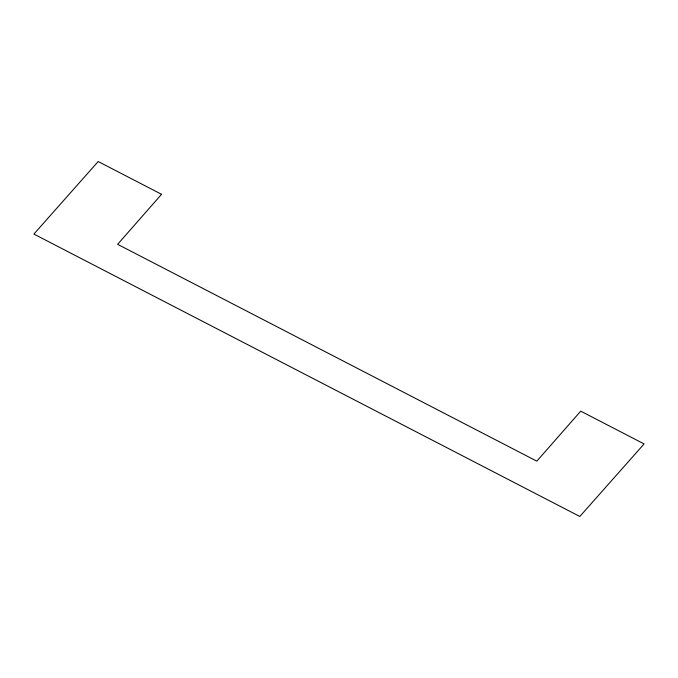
<?xml version="1.0" encoding="UTF-8"?>
<svg xmlns="http://www.w3.org/2000/svg" width="678" height="678" viewBox="0 0 678 678"><rect width="100%" height="100%" fill="white"/><g stroke="black" fill="none" stroke-linecap="round" stroke-linejoin="round"><path stroke-width="1.02" d="M161.55 194.306L117.633 244.317L536.823 461.159L580.732 411.148L644.1 443.929L579.817 516.475L33.9 234.071L98.183 161.525L161.55 194.306"/></g></svg>
